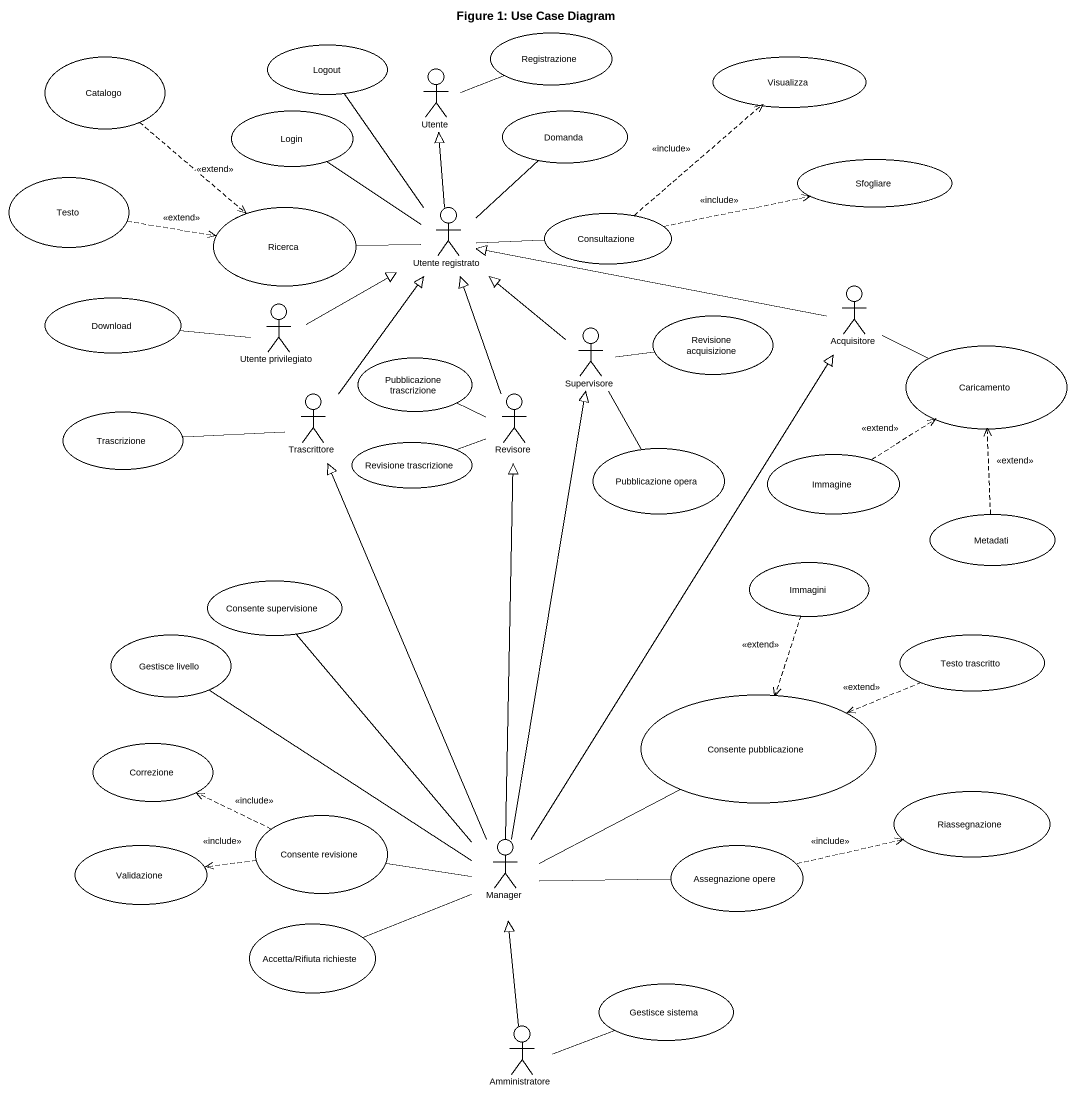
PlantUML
@startuml
title Figure 1: Use Case Diagram
usecase Catalogo
usecase Logout
usecase Registrazione
usecase Visualizza
actor Utente
usecase Login
usecase Domanda
usecase Testo
usecase Sfogliare
usecase Ricerca
actor "Utente registrato" as Utente_registrato
usecase Consultazione
usecase Download
actor Acquisitore
actor "Utente privilegiato" as Utente_privilegiato
actor Supervisore
usecase "Revisione acquisizione" as Revisione_acquisizione
usecase "Pubblicazione trascrizione" as Pubblicazione_trascrizione
usecase Caricamento
usecase Trascrizione
actor Trascrittore
actor Revisore
usecase "Revisione trascrizione" as Revisione_trascrizione
usecase "Pubblicazione opera" as Pubblicazione_opera
usecase Immagine
usecase Metadati
usecase Immagini
usecase "Consente supervisione" as Consente_supervisione
usecase "Gestisce livello" as Gestisce_livello
usecase "Testo trascritto" as Testo_trascritto
usecase "Consente pubblicazione" as Consente_pubblicazione
usecase Correzione
usecase Riassegnazione
usecase "Consente revisione" as Consente_revisione
actor Manager
usecase Validazione
usecase "Assegnazione opere" as Assegnazione_opere
usecase "Accetta/Rifiuta richieste" as Accetta_Rifiuta_richieste
usecase "Gestisce sistema" as Gestisce_sistema
actor Amministratore
Catalogo ..> Ricerca : <<extend>>
Logout -- Utente_registrato
Utente -right- Registrazione
Login -- Utente_registrato
Testo .right.> Ricerca : <<extend>>
Ricerca -right- Utente_registrato
Utente_registrato -up-|> Utente
Utente_registrato -up- Domanda
Utente_registrato -right- Consultazione
Consultazione .up.> Visualizza : <<include>>
Consultazione .right.> Sfogliare : <<include>>
Download -right- Utente_privilegiato
Acquisitore -left-|> Utente_registrato
Acquisitore -right- Caricamento
Utente_privilegiato -right-|> Utente_registrato
Supervisore -up-|> Utente_registrato
Supervisore -right- Revisione_acquisizione
Supervisore -- Pubblicazione_opera
Trascrizione -right- Trascrittore
Trascrittore -up-|> Utente_registrato
Revisore -up-|> Utente_registrato
Revisore -left- Pubblicazione_trascrizione
Revisore -left- Revisione_trascrizione
Immagine .up.> Caricamento : <<extend>>
Metadati .up.> Caricamento : <<extend>>
Immagini ..> Consente_pubblicazione : <<extend>>
Consente_supervisione -- Manager
Gestisce_livello -- Manager
Testo_trascritto .left.> Consente_pubblicazione : <<extend>>
Consente_revisione .left.> Correzione : <<include>>
Consente_revisione -right- Manager
Consente_revisione .left.> Validazione : <<include>>
Manager -up-|> Acquisitore
Manager -up-|> Supervisore
Manager -up-|> Trascrittore
Manager -up-|> Revisore
Manager -right- Consente_pubblicazione
Manager -right- Assegnazione_opere
Assegnazione_opere .right.> Riassegnazione : <<include>>
Accetta_Rifiuta_richieste -right- Manager
Amministratore -up-|> Manager
Amministratore -right- Gestisce_sistema
@enduml
